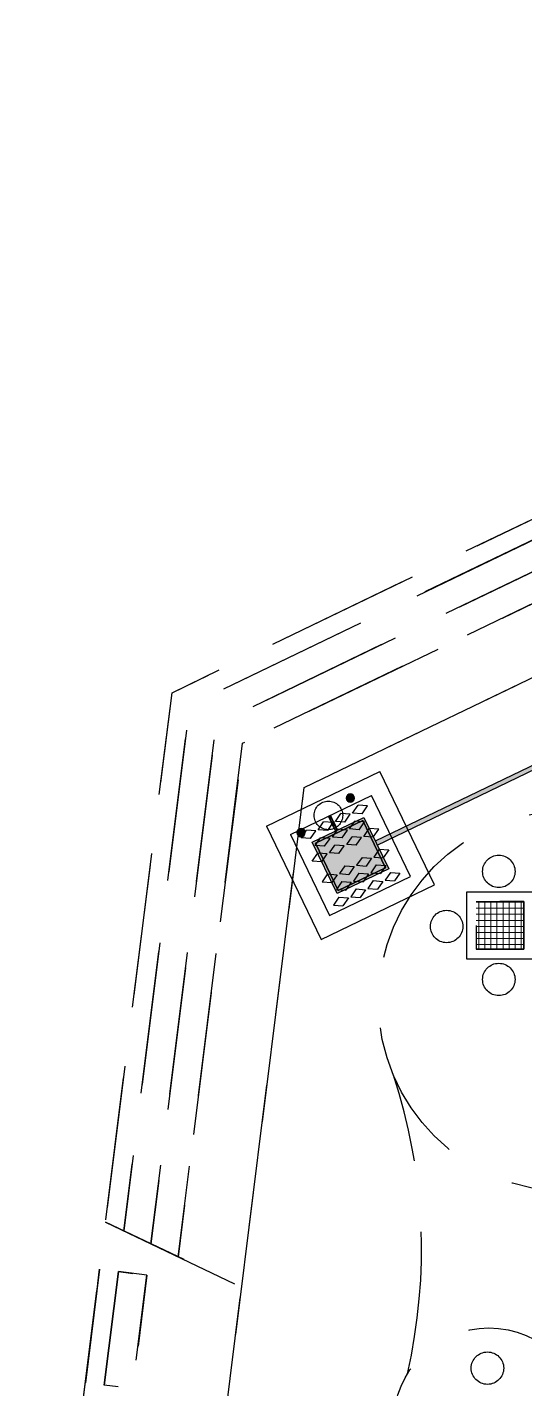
# Model space of a CAD drawing. Header units: metres. Extents: x 4 to 151, y -16 to 34.
# Drawn here: x 23.43 to 28.65, y 4.8 to 19.09 of the extents above; entities that cross this region are included whole.
import ezdxf

# ---------------------------------------------------------------- set-up
doc = ezdxf.new("R2010")
doc.units = ezdxf.units.M
doc.linetypes.add('IMPORT-_Tracejado pequeno', pattern=[2.25, 1.5, -0.75])
for name, color, linetype, lineweight in [('A-ANNO-NOTE', 7, 'Continuous', 9), ('Dispositivos elétricos', 7, 'Continuous', 50), ('E-POWR-CNDT', 7, 'Continuous', 25), ('KIRYA - PAREDE', 7, 'Continuous', 35), ('KIRYA - PAREDE VISTA', 7, 'Continuous', 18), ('KIRYA - PISO', 7, 'Continuous', 9)]:
    doc.layers.add(name, color=color, linetype=linetype, lineweight=lineweight)
doc.layers.add('Base Revit Coremas_dwg', color=7, linetype='Continuous', lineweight=9, true_color=0x767676)

# ---------------------------------------------------------------- blocks, each defined once
blk = doc.blocks.new('Caixa de Passagem no Passeio - Caixa de Passagem no Passeio 2-8198666-PLANTA BAIXA - TÉRREO')
at = {"layer": 'Dispositivos elétricos', "lineweight": 25, "true_color": 0x82482d}
h = blk.add_hatch(color=27, dxfattribs=at)
h.paths.add_polyline_path([(-0.3, -0.3), (0.3, -0.3), (0.3, 0.3), (-0.3, 0.3), (-0.3, -0.3)])
h.paths.add_polyline_path([(-0.275, -0.275), (-0.275, 0.275), (0.275, 0.275), (0.275, -0.275), (-0.104, -0.275)])
at = {"layer": 'Dispositivos elétricos', "lineweight": 25, "true_color": 0x5a6266}
blk.add_hatch(color=251, dxfattribs=at).paths.add_polyline_path([(-0.275, -0.275), (0.275, -0.275), (0.275, 0.275), (-0.275, 0.275), (-0.275, -0.171)])
at = {"layer": 'Dispositivos elétricos', "color": 253, "lineweight": 25, "true_color": 0xababab}
for p, q in [((-0.3, -0.3), (-0.3, 0.3)), ((-0.3, 0.3), (0.3, 0.3)), ((0.3, 0.3), (0.3, -0.3)), ((-0.275, -0.275), (-0.275, 0.275)), ((-0.275, 0.275), (0.275, 0.275)), ((-0.275, 0.275), (-0.275, -0.275)), ((0.275, 0.275), (-0.275, 0.275)), ((0.275, 0.275), (0.275, -0.275)), ((0.275, -0.275), (0.275, 0.275)), ((0.275, -0.275), (-0.275, -0.275)), ((-0.275, -0.275), (0.275, -0.275)), ((0.3, -0.3), (-0.3, -0.3))]:
    blk.add_line(p, q, dxfattribs=at)
blk = doc.blocks.new('PVC Corrugado Amarelo_Caixa de Octogonal 4x4 - PVC Corrugado Amarelo_Caixa de Octogonal 4x4-2829200-PLANTA BAIXA - TÉRREO')
at = {"layer": 'Dispositivos elétricos', "lineweight": 25, "true_color": 0xffff00}
h = blk.add_hatch(color=2, dxfattribs=at)
h.paths.add_polyline_path([(0, -0.043), (0.015, -0.041), (0.024, -0.036), (0.031, -0.031), (0.038, -0.022), (0.042, -0.009), (0.044, 0), (0.041, 0.015), (0.036, 0.024), (0.031, 0.031), (0.021, 0.038), (0.009, 0.042), (-0.003, 0.043), (-0.011, 0.042), (-0.025, 0.035), (-0.031, 0.03), (-0.038, 0.022), (-0.042, 0.008), (-0.043, 0), (-0.041, -0.015), (-0.036, -0.024), (-0.028, -0.033), (-0.022, -0.038), (-0.008, -0.042), (-0.003, -0.043)])
h.paths.add_polyline_path([(0.003, -0.036), (-0.015, -0.035), (-0.036, -0.014), (-0.035, 0.015), (-0.015, 0.036), (0.015, 0.036), (0.036, 0.015), (0.036, -0.015), (0.014, -0.036), (0.006, -0.036)])
blk.add_hatch(color=2, dxfattribs=at).paths.add_polyline_path([(0.015, -0.036), (0.036, -0.015), (0.036, 0.015), (0.015, 0.036), (-0.015, 0.036), (-0.036, 0.015), (-0.036, -0.015), (-0.015, -0.036)])
at = {"layer": 'Dispositivos elétricos', "color": 253, "lineweight": 25, "true_color": 0xababab}
for p, q in [((-0.015, 0.036), (-0.036, 0.015)), ((-0.036, 0.015), (-0.036, -0.015)), ((0.015, 0.036), (-0.015, 0.036)), ((0.036, 0.015), (0.015, 0.036)), ((0.036, -0.015), (0.036, 0.015)), ((-0.036, -0.015), (-0.015, -0.036)), ((-0.015, -0.036), (0.015, -0.036)), ((0.015, -0.036), (0.036, -0.015))]:
    blk.add_line(p, q, dxfattribs=at)
for start, end in [(360, 180), (180, 360)]:
    blk.add_arc((0, 0), 0.0435, start, end, dxfattribs=at)
blk = doc.blocks.new('ELE_PRAÇA_COREMAS_rvt-1-PLANTA BAIXA - TÉRREO')
at = {"layer": 'E-POWR-CNDT', "lineweight": 5, "true_color": 0xbcbcbc}
for points in [[(3.659, 10.526), (12.811, 14.94), (12.801, 14.961), (3.649, 10.547), (3.657, 10.531)], [(3.67, 10.505), (12.821, 14.919), (12.811, 14.94), (3.659, 10.526), (3.67, 10.505)]]:
    blk.add_hatch(color=9, dxfattribs=at).paths.add_polyline_path(points)
at = {"layer": 'E-POWR-CNDT', "lineweight": 5, "true_color": 0xffd4ab}
for points in [[(3.195, 10.742), (3.201, 10.743), (3.17, 10.808), (3.159, 10.802), (3.184, 10.752), (3.187, 10.746), (3.189, 10.744), (3.192, 10.744)], [(3.201, 10.743), (3.206, 10.748), (3.208, 10.75), (3.207, 10.755), (3.208, 10.757), (3.205, 10.762), (3.19, 10.795), (3.181, 10.814), (3.17, 10.809), (3.201, 10.745)], [(3.211, 10.695), (3.222, 10.701), (3.2, 10.743), (3.195, 10.742), (3.189, 10.744), (3.187, 10.744), (3.195, 10.729), (3.211, 10.695)], [(3.222, 10.701), (3.233, 10.706), (3.209, 10.755), (3.209, 10.749), (3.204, 10.745), (3.202, 10.742), (3.222, 10.701)], [(3.231, 10.653), (3.243, 10.658), (3.221, 10.699), (3.212, 10.693), (3.231, 10.654)], [(3.243, 10.658), (3.254, 10.663), (3.233, 10.705), (3.223, 10.7), (3.231, 10.683)]]:
    blk.add_hatch(color=41, dxfattribs=at).paths.add_polyline_path(points)
h = blk.add_hatch(color=41, dxfattribs=at)
h.paths.add_polyline_path([(3.195, 10.742), (3.191, 10.744), (3.191, 10.743), (3.193, 10.743)])
h.paths.add_polyline_path([(3.208, 10.751), (3.208, 10.755), (3.207, 10.755), (3.207, 10.753), (3.207, 10.752)])
at = {"layer": 'A-ANNO-NOTE', "color": 253, "lineweight": 25, "true_color": 0xababab}
for p, q in [((2.508, 10.703), (3.697, 11.277)), ((4.27, 10.088), (3.697, 11.277)), ((2.76, 10.615), (3.609, 11.025)), ((4.018, 10.176), (3.609, 11.025)), ((3.411, 10.841), (3.468, 10.923)), ((3.567, 10.916), (3.468, 10.923)), ((3.511, 10.833), (3.567, 10.916)), ((3.051, 10.667), (3.107, 10.749)), ((3.207, 10.742), (3.107, 10.749)), ((3.151, 10.659), (3.207, 10.742)), ((3.231, 10.754), (3.287, 10.836)), ((3.331, 10.746), (3.231, 10.754)), ((3.387, 10.829), (3.287, 10.836)), ((3.331, 10.746), (3.387, 10.829)), ((3.38, 10.675), (3.436, 10.758)), ((3.511, 10.833), (3.411, 10.841)), ((3.536, 10.75), (3.436, 10.758)), ((3.48, 10.667), (3.536, 10.75)), ((2.508, 10.703), (3.081, 9.514)), ((2.76, 10.615), (3.169, 9.767)), ((2.871, 10.58), (2.927, 10.663)), ((2.971, 10.573), (2.871, 10.58)), ((3.027, 10.655), (2.927, 10.663)), ((2.971, 10.573), (3.027, 10.655)), ((3.019, 10.501), (3.075, 10.583)), ((3.151, 10.659), (3.051, 10.667)), ((3.175, 10.576), (3.075, 10.583)), ((3.118, 10.493), (3.175, 10.576)), ((3.2, 10.588), (3.257, 10.671)), ((3.3, 10.581), (3.2, 10.588)), ((3.356, 10.663), (3.257, 10.671)), ((3.3, 10.581), (3.356, 10.663)), ((3.349, 10.51), (3.405, 10.593)), ((3.48, 10.667), (3.38, 10.675)), ((3.505, 10.585), (3.405, 10.593)), ((3.448, 10.503), (3.505, 10.585)), ((3.529, 10.597), (3.585, 10.68)), ((3.628, 10.59), (3.529, 10.597)), ((3.685, 10.672), (3.585, 10.68)), ((3.628, 10.59), (3.685, 10.672)), ((3.118, 10.493), (3.019, 10.501)), ((3.168, 10.423), (3.225, 10.506)), ((3.324, 10.498), (3.225, 10.506)), ((3.268, 10.416), (3.324, 10.498)), ((3.448, 10.503), (3.349, 10.51)), ((3.69, 10.462), (3.634, 10.38)), ((3.69, 10.462), (3.79, 10.455)), ((3.79, 10.455), (3.733, 10.372)), ((2.988, 10.336), (3.045, 10.419)), ((3.088, 10.329), (2.988, 10.336)), ((3.144, 10.412), (3.045, 10.419)), ((3.088, 10.329), (3.144, 10.412)), ((3.268, 10.416), (3.168, 10.423)), ((3.51, 10.375), (3.453, 10.293)), ((3.453, 10.293), (3.553, 10.285)), ((3.51, 10.375), (3.609, 10.368)), ((3.609, 10.368), (3.553, 10.285)), ((3.658, 10.297), (3.602, 10.215)), ((3.634, 10.38), (3.733, 10.372)), ((3.658, 10.297), (3.758, 10.29)), ((3.758, 10.29), (3.702, 10.207)), ((3.149, 10.202), (3.093, 10.119)), ((3.149, 10.202), (3.249, 10.194)), ((3.169, 9.767), (4.018, 10.176)), ((3.249, 10.194), (3.193, 10.112)), ((3.33, 10.288), (3.273, 10.206)), ((3.273, 10.206), (3.373, 10.198)), ((3.33, 10.288), (3.429, 10.281)), ((3.429, 10.281), (3.373, 10.198)), ((3.478, 10.211), (3.422, 10.128)), ((3.478, 10.211), (3.578, 10.203)), ((3.578, 10.203), (3.522, 10.121)), ((3.602, 10.215), (3.702, 10.207)), ((3.807, 10.219), (3.751, 10.136)), ((3.807, 10.219), (3.907, 10.211)), ((3.907, 10.211), (3.851, 10.129)), ((3.081, 9.514), (4.27, 10.088)), ((3.093, 10.119), (3.193, 10.112)), ((3.297, 10.123), (3.241, 10.04)), ((3.241, 10.04), (3.34, 10.033)), ((3.297, 10.123), (3.397, 10.116)), ((3.397, 10.116), (3.34, 10.033)), ((3.447, 10.045), (3.391, 9.962)), ((3.422, 10.128), (3.522, 10.121)), ((3.447, 10.045), (3.547, 10.037)), ((3.547, 10.037), (3.491, 9.955)), ((3.627, 10.132), (3.571, 10.049)), ((3.571, 10.049), (3.671, 10.042)), ((3.627, 10.132), (3.727, 10.124)), ((3.727, 10.124), (3.671, 10.042)), ((3.751, 10.136), (3.851, 10.129)), ((3.267, 9.958), (3.211, 9.875)), ((3.211, 9.875), (3.31, 9.868)), ((3.267, 9.958), (3.367, 9.951)), ((3.367, 9.951), (3.31, 9.868)), ((3.391, 9.962), (3.491, 9.955))]:
    blk.add_line(p, q, dxfattribs=at)
at = {"layer": 'E-POWR-CNDT', "color": 21, "true_color": 0xffabab}
for p, q in [((12.801, 14.961), (3.649, 10.547)), ((3.67, 10.505), (12.821, 14.919))]:
    blk.add_line(p, q, dxfattribs=at)
at = {"layer": 'E-POWR-CNDT', "color": 253, "true_color": 0xababab}
for p, q in [((3.17, 10.809), (3.158, 10.804)), ((3.158, 10.804), (3.159, 10.803)), ((3.181, 10.815), (3.17, 10.809)), ((3.181, 10.814), (3.181, 10.815)), ((3.211, 10.695), (3.211, 10.694)), ((3.211, 10.694), (3.231, 10.653)), ((3.234, 10.705), (3.233, 10.706)), ((3.254, 10.663), (3.234, 10.705))]:
    blk.add_line(p, q, dxfattribs=at)
at = {"layer": 'E-POWR-CNDT', "color": 253, "true_color": 0xababab, "flags": 128}
for points in [[(3.159, 10.803), (3.16, 10.801), (3.161, 10.799), (3.162, 10.797), (3.163, 10.795), (3.164, 10.792), (3.165, 10.79), (3.166, 10.788), (3.167, 10.786), (3.168, 10.784), (3.169, 10.782), (3.17, 10.78), (3.171, 10.778), (3.172, 10.776), (3.173, 10.774), (3.173, 10.773), (3.174, 10.771), (3.175, 10.769), (3.176, 10.768), (3.177, 10.766), (3.177, 10.764), (3.178, 10.763), (3.179, 10.762), (3.179, 10.76), (3.18, 10.759), (3.181, 10.758), (3.181, 10.757), (3.182, 10.755), (3.182, 10.755), (3.183, 10.754), (3.183, 10.753), (3.183, 10.752), (3.184, 10.751), (3.184, 10.751), (3.184, 10.75), (3.184, 10.75), (3.185, 10.75), (3.185, 10.749), (3.185, 10.749), (3.185, 10.749), (3.185, 10.749)], [(3.207, 10.76), (3.207, 10.76), (3.207, 10.76), (3.207, 10.76), (3.207, 10.761), (3.207, 10.761), (3.207, 10.762), (3.206, 10.762), (3.206, 10.763), (3.206, 10.763), (3.205, 10.764), (3.205, 10.765), (3.204, 10.766), (3.204, 10.767), (3.203, 10.768), (3.203, 10.769), (3.202, 10.771), (3.202, 10.772), (3.201, 10.773), (3.2, 10.775), (3.199, 10.776), (3.199, 10.778), (3.198, 10.78), (3.197, 10.781), (3.196, 10.783), (3.195, 10.785), (3.194, 10.787), (3.194, 10.789), (3.193, 10.79), (3.192, 10.792), (3.191, 10.794), (3.19, 10.796), (3.189, 10.799), (3.188, 10.801), (3.187, 10.803), (3.186, 10.805), (3.185, 10.807), (3.184, 10.809), (3.183, 10.811), (3.182, 10.813), (3.181, 10.814)], [(3.211, 10.695), (3.21, 10.697), (3.209, 10.699), (3.208, 10.702), (3.207, 10.704), (3.206, 10.706), (3.205, 10.708), (3.204, 10.71), (3.203, 10.712), (3.202, 10.714), (3.201, 10.716), (3.2, 10.718), (3.199, 10.72), (3.198, 10.722), (3.197, 10.724), (3.196, 10.726), (3.195, 10.727), (3.194, 10.729), (3.194, 10.731), (3.193, 10.732), (3.192, 10.734), (3.191, 10.735), (3.191, 10.737), (3.19, 10.738), (3.189, 10.739), (3.189, 10.741), (3.188, 10.742), (3.188, 10.743), (3.187, 10.744), (3.187, 10.745), (3.187, 10.745), (3.186, 10.746), (3.186, 10.747)], [(3.208, 10.758), (3.209, 10.757), (3.209, 10.757), (3.209, 10.756), (3.21, 10.755), (3.21, 10.754), (3.211, 10.753), (3.211, 10.752), (3.212, 10.751), (3.212, 10.749), (3.213, 10.748), (3.214, 10.747), (3.214, 10.745), (3.215, 10.744), (3.216, 10.742), (3.217, 10.74), (3.218, 10.739), (3.218, 10.737), (3.219, 10.735), (3.22, 10.733), (3.221, 10.731), (3.222, 10.729), (3.223, 10.728), (3.224, 10.726), (3.225, 10.723), (3.226, 10.721), (3.227, 10.719), (3.228, 10.717), (3.229, 10.715), (3.23, 10.713), (3.231, 10.711), (3.232, 10.709), (3.233, 10.707), (3.233, 10.706)]]:
    blk.add_lwpolyline(points, dxfattribs=at)
at = {"layer": 'Dispositivos elétricos', "color": 253, "lineweight": 25, "true_color": 0xababab}
for p in [(3.387, 10.999), (2.871, 10.637)]:
    blk.add_blockref('PVC Corrugado Amarelo_Caixa de Octogonal 4x4 - PVC Corrugado Amarelo_Caixa de Octogonal 4x4-2829200-PLANTA BAIXA - TÉRREO', p, dxfattribs=at)
at = {"layer": 'Dispositivos elétricos', "color": 253, "lineweight": 25, "true_color": 0xababab, "rotation": 25.74813270138817}
blk.add_blockref('Caixa de Passagem no Passeio - Caixa de Passagem no Passeio 2-8198666-PLANTA BAIXA - TÉRREO', (3.389, 10.396), dxfattribs=at)
blk = doc.blocks.new('Base Revit Coremas_dwg-8208185-PLANTA BAIXA - TÉRREO')
at = {"layer": 'KIRYA - PAREDE VISTA', "linetype": 'IMPORT-_Tracejado pequeno', "true_color": 0xe3e3e3}
h = blk.add_hatch(dxfattribs=at)
h.set_pattern_fill('FP_2', color=254, style=0, pattern_type=2)
h.set_pattern_definition([(90, (-1333.907, -1130.237), (-0.0635, 4e-18), []), (180, (-1333.907, -1130.237), (-8e-18, -0.0635), [])])
h.paths.add_polyline_path([(5.205, 9.412), (5.205, 9.912), (4.705, 9.912), (4.705, 9.412)])
at = {"layer": 'KIRYA - PAREDE', "color": 254, "linetype": 'IMPORT-_Tracejado pequeno', "lineweight": 25, "true_color": 0xe3e3e3}
blk.add_circle((3.157, 10.817), 0.15, dxfattribs=at)
blk.add_circle((3.157, 10.817), 0.15, dxfattribs=at)
at = {"layer": 'KIRYA - PAREDE VISTA', "color": 254, "linetype": 'IMPORT-_Tracejado pequeno', "lineweight": 25, "true_color": 0xe3e3e3, "flags": 128}
for points in [[(4.605, 10.012), (4.605, 9.312), (5.305, 9.312), (5.305, 10.012), (4.605, 10.012), (4.605, 9.312), (5.305, 9.312), (5.305, 10.012)], [(4.705, 9.912), (5.205, 9.912), (5.205, 9.412), (4.705, 9.412), (4.705, 9.912), (4.705, 9.412), (5.205, 9.412), (5.205, 9.912)]]:
    blk.add_lwpolyline(points, close=True, dxfattribs=at)
at = {"layer": 'KIRYA - PAREDE VISTA', "color": 254, "linetype": 'IMPORT-_Tracejado pequeno', "lineweight": 25, "true_color": 0xe3e3e3}
for centre in [(4.944, 10.229), (4.944, 10.229), (4.397, 9.651), (4.397, 9.651), (4.944, 9.095), (4.944, 9.095), (4.825, 5.015), (4.825, 5.015)]:
    blk.add_circle(centre, 0.17, dxfattribs=at)
at = {"layer": 'KIRYA - PISO', "color": 254, "linetype": 'IMPORT-_Tracejado pequeno', "lineweight": 25, "true_color": 0xe3e3e3, "flags": 128}
for points in [[(0, 0), (1.518, 12.105), (44.032, 32.61), (43.888, 3.135), (0, 0), (1.518, 12.105), (44.032, 32.61), (43.888, 3.135)], [(1.767, 2.031), (2.905, 11.109), (42.119, 30.022), (41.997, 4.905), (1.767, 2.031), (2.905, 11.109), (42.119, 30.022), (41.997, 4.905)], [(15.654, 18.701), (1.703, 11.972), (1.012, 6.458), (1.703, 11.972)], [(15.874, 18.474), (1.981, 11.773), (1.297, 6.321), (1.981, 11.773)], [(16.095, 18.247), (2.258, 11.574), (1.582, 6.185), (2.258, 11.574)], [(0.821, 6.549), (2.248, 5.866)], [(0.759, 6.053), (0.61, 4.862)], [(1.255, 5.99), (0.958, 6.028), (0.808, 4.837), (1.106, 4.8), (1.255, 5.99), (1.106, 4.8), (1.255, 5.99), (1.106, 4.8), (0.808, 4.837), (0.958, 6.028)]]:
    blk.add_lwpolyline(points, close=True, dxfattribs=at)
at = {"layer": 'KIRYA - PISO', "color": 254, "linetype": 'IMPORT-_Tracejado pequeno', "lineweight": 25, "true_color": 0xe3e3e3}
for centre, radius in [((5.682, 8.866), 2), ((5.682, 8.866), 2), ((4.84, 4.437), 1), ((4.84, 4.437), 1)]:
    blk.add_circle(centre, radius, dxfattribs=at)
blk.add_arc((-1.676, 6.261), 5.81, 347.0154, 18.3394, dxfattribs=at)
blk.add_arc((-1.676, 6.261), 5.81, 347.0154, 18.3394, dxfattribs=at)

msp = doc.modelspace()

# ---------------------------------------------------------------- block references
at = {"lineweight": 5}
msp.add_blockref('ELE_PRAÇA_COREMAS_rvt-1-PLANTA BAIXA - TÉRREO', (23.434, 0), dxfattribs=at)
at = {"layer": 'Base Revit Coremas_dwg', "color": 254, "linetype": 'IMPORT-_Tracejado pequeno', "lineweight": 25, "true_color": 0xe3e3e3}
msp.add_blockref('Base Revit Coremas_dwg-8208185-PLANTA BAIXA - TÉRREO', (23.434, 0), dxfattribs=at)

doc.saveas('drawing.dxf')
